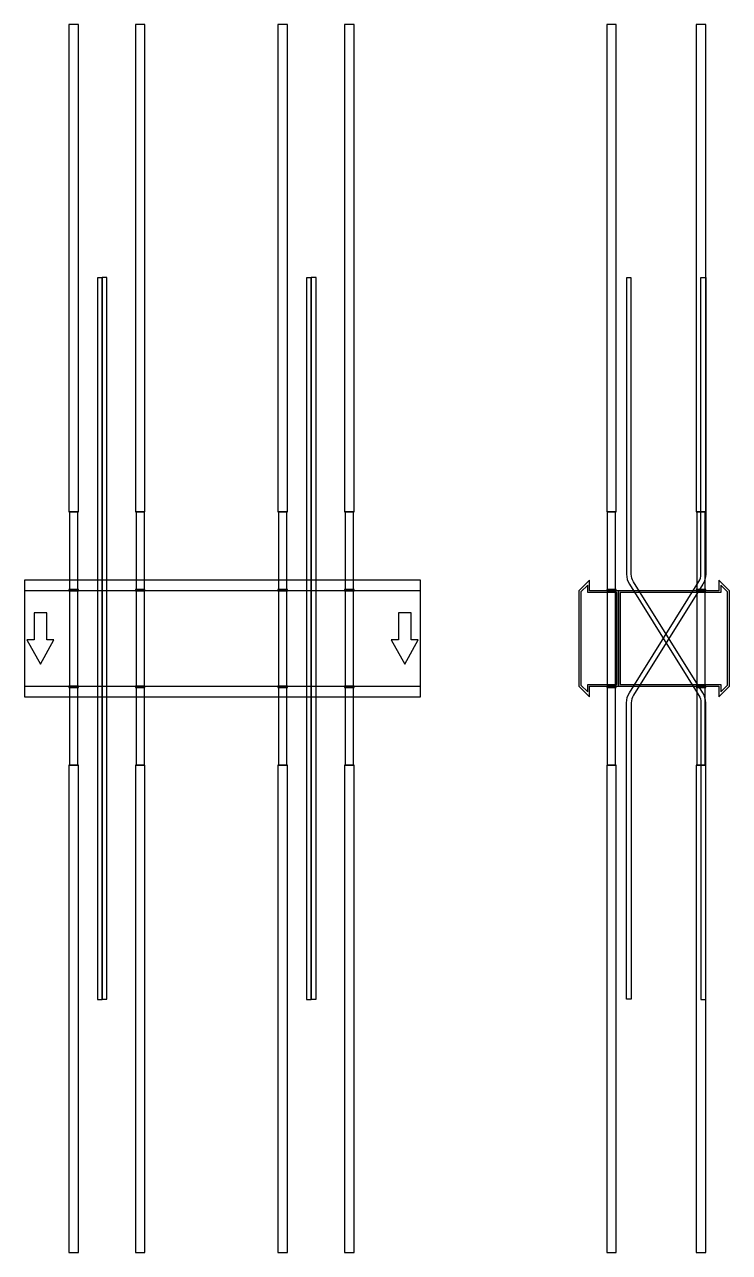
# Model space of a CAD drawing. Extents: x 0 to 890, y -775 to 775.
import ezdxf

# ---------------------------------------------------------------- set-up
doc = ezdxf.new("R2010")
doc.units = 0
doc.layers.add('Halfen', color=7, linetype='CONTINUOUS')

msp = doc.modelspace()

# ---------------------------------------------------------------- linework, layer by layer
at = {"layer": 'Halfen', "color": 7}
for points in [[(68, 160), (68, 775), (56, 775), (56, 160)], [(152, 160), (152, 775), (140, 775), (140, 160)], [(332, 160), (332, 775), (320, 775), (320, 160)], [(416, 160), (416, 775), (404, 775), (404, 160)], [(747, 160), (747, 775), (735, 775), (735, 160)], [(860, 160), (860, 775), (848, 775), (848, 160)], [(98, -455.516), (98, 455.381), (92, 455.381), (92, -455.516)], [(104, -455.382), (104, 455.516), (98, 455.516), (98, -455.382)], [(362, -455.516), (362, 455.381), (356, 455.381), (356, -455.516)], [(368, -455.382), (368, 455.516), (362, 455.516), (362, -455.382)], [(760, -455.382), (760, -81.17), (760.234, -77.83), (760.93, -74.555), (762.075, -71.408), (763.647, -68.452), (851.265, 71.766), (852.444, 73.984), (853.303, 76.343), (853.825, 78.8), (854, 81.305), (854, 455.516), (860, 455.516), (860, 81.305), (859.766, 77.965), (859.07, 74.69), (857.925, 71.543), (856.353, 68.587), (768.735, -71.631), (767.556, -73.849), (766.697, -76.208), (766.175, -78.665), (766, -81.17), (766, -455.382)], [(860, -455.516), (860, -81.305), (859.766, -77.965), (859.07, -74.69), (857.925, -71.543), (856.353, -68.587), (768.735, 71.631), (767.556, 73.849), (766.697, 76.208), (766.175, 78.665), (766, 81.17), (766, 455.381), (760, 455.381), (760, 81.17), (760.234, 77.83), (760.93, 74.555), (762.075, 71.408), (763.647, 68.452), (851.265, -71.766), (852.444, -73.984), (853.303, -76.343), (853.825, -78.8), (854, -81.305), (854, -455.516)], [(67.25, 62), (67.25, 160), (56.75, 160), (56.75, 62)], [(151.25, 62), (151.25, 160), (140.75, 160), (140.75, 62)], [(331.25, 62), (331.25, 160), (320.75, 160), (320.75, 62)], [(415.25, 62), (415.25, 160), (404.75, 160), (404.75, 62)], [(746.25, 62), (746.25, 160), (735.75, 160), (735.75, 62)], [(859.25, 62), (859.25, 160), (848.75, 160), (848.75, 62)], [(0, -73.5), (500, -73.5), (500, 73.5), (0, 73.5)], [(68, 60), (68, 62), (56, 62), (56, 60)], [(152, 60), (152, 62), (140, 62), (140, 60)], [(332, 60), (332, 62), (320, 62), (320, 60)], [(416, 60), (416, 62), (404, 62), (404, 60)], [(750, -60), (750, 60), (713.5, 60), (713.5, 73.5), (700, 60), (700, -60), (713.5, -73.5), (713.5, -60)], [(748, -58), (748, 58), (711, 58), (711, 67.25), (702.5, 58.75), (702.5, -58.75), (711, -67.25), (711, -58)], [(747, 60), (747, 62), (735, 62), (735, 60)], [(890, -60), (890, 60), (876.5, 73.5), (876.5, 60), (750, 60), (750, -60), (876.5, -60), (876.5, -73.5)], [(887.5, -58.75), (887.5, 58.75), (879, 67.25), (879, 58), (752, 58), (752, -58), (879, -58), (879, -67.25)], [(860, 60), (860, 62), (848, 62), (848, 60)], [(0, -60), (500, -60), (500, 60), (0, 60)], [(67.25, -60), (67.25, 60), (56.75, 60), (56.75, -60)], [(151.25, -60), (151.25, 60), (140.75, 60), (140.75, -60)], [(331.25, -60), (331.25, 60), (320.75, 60), (320.75, -60)], [(415.25, -60), (415.25, 60), (404.75, 60), (404.75, -60)], [(746.25, -60), (746.25, 60), (735.75, 60), (735.75, -60)], [(859.25, -60), (859.25, 60), (848.75, 60), (848.75, -60)], [(20, -32.5), (37, -1.5), (28, -1.5), (28, 32.5), (12, 32.5), (12, -1.5), (3, -1.5)], [(480, -32.5), (497, -1.5), (488, -1.5), (488, 32.5), (472, 32.5), (472, -1.5), (463, -1.5)], [(68, -62), (68, -60), (56, -60), (56, -62)], [(67.25, -160), (67.25, -62), (56.75, -62), (56.75, -160)], [(152, -62), (152, -60), (140, -60), (140, -62)], [(151.25, -160), (151.25, -62), (140.75, -62), (140.75, -160)], [(332, -62), (332, -60), (320, -60), (320, -62)], [(331.25, -160), (331.25, -62), (320.75, -62), (320.75, -160)], [(416, -62), (416, -60), (404, -60), (404, -62)], [(415.25, -160), (415.25, -62), (404.75, -62), (404.75, -160)], [(747, -62), (747, -60), (735, -60), (735, -62)], [(746.25, -160), (746.25, -62), (735.75, -62), (735.75, -160)], [(860, -62), (860, -60), (848, -60), (848, -62)], [(859.25, -160), (859.25, -62), (848.75, -62), (848.75, -160)], [(68, -775), (68, -160), (56, -160), (56, -775)], [(152, -775), (152, -160), (140, -160), (140, -775)], [(332, -775), (332, -160), (320, -160), (320, -775)], [(416, -775), (416, -160), (404, -160), (404, -775)], [(747, -775), (747, -160), (735, -160), (735, -775)], [(860, -775), (860, -160), (848, -160), (848, -775)]]:
    msp.add_lwpolyline(points, close=True, dxfattribs=at)

doc.saveas('drawing.dxf')
